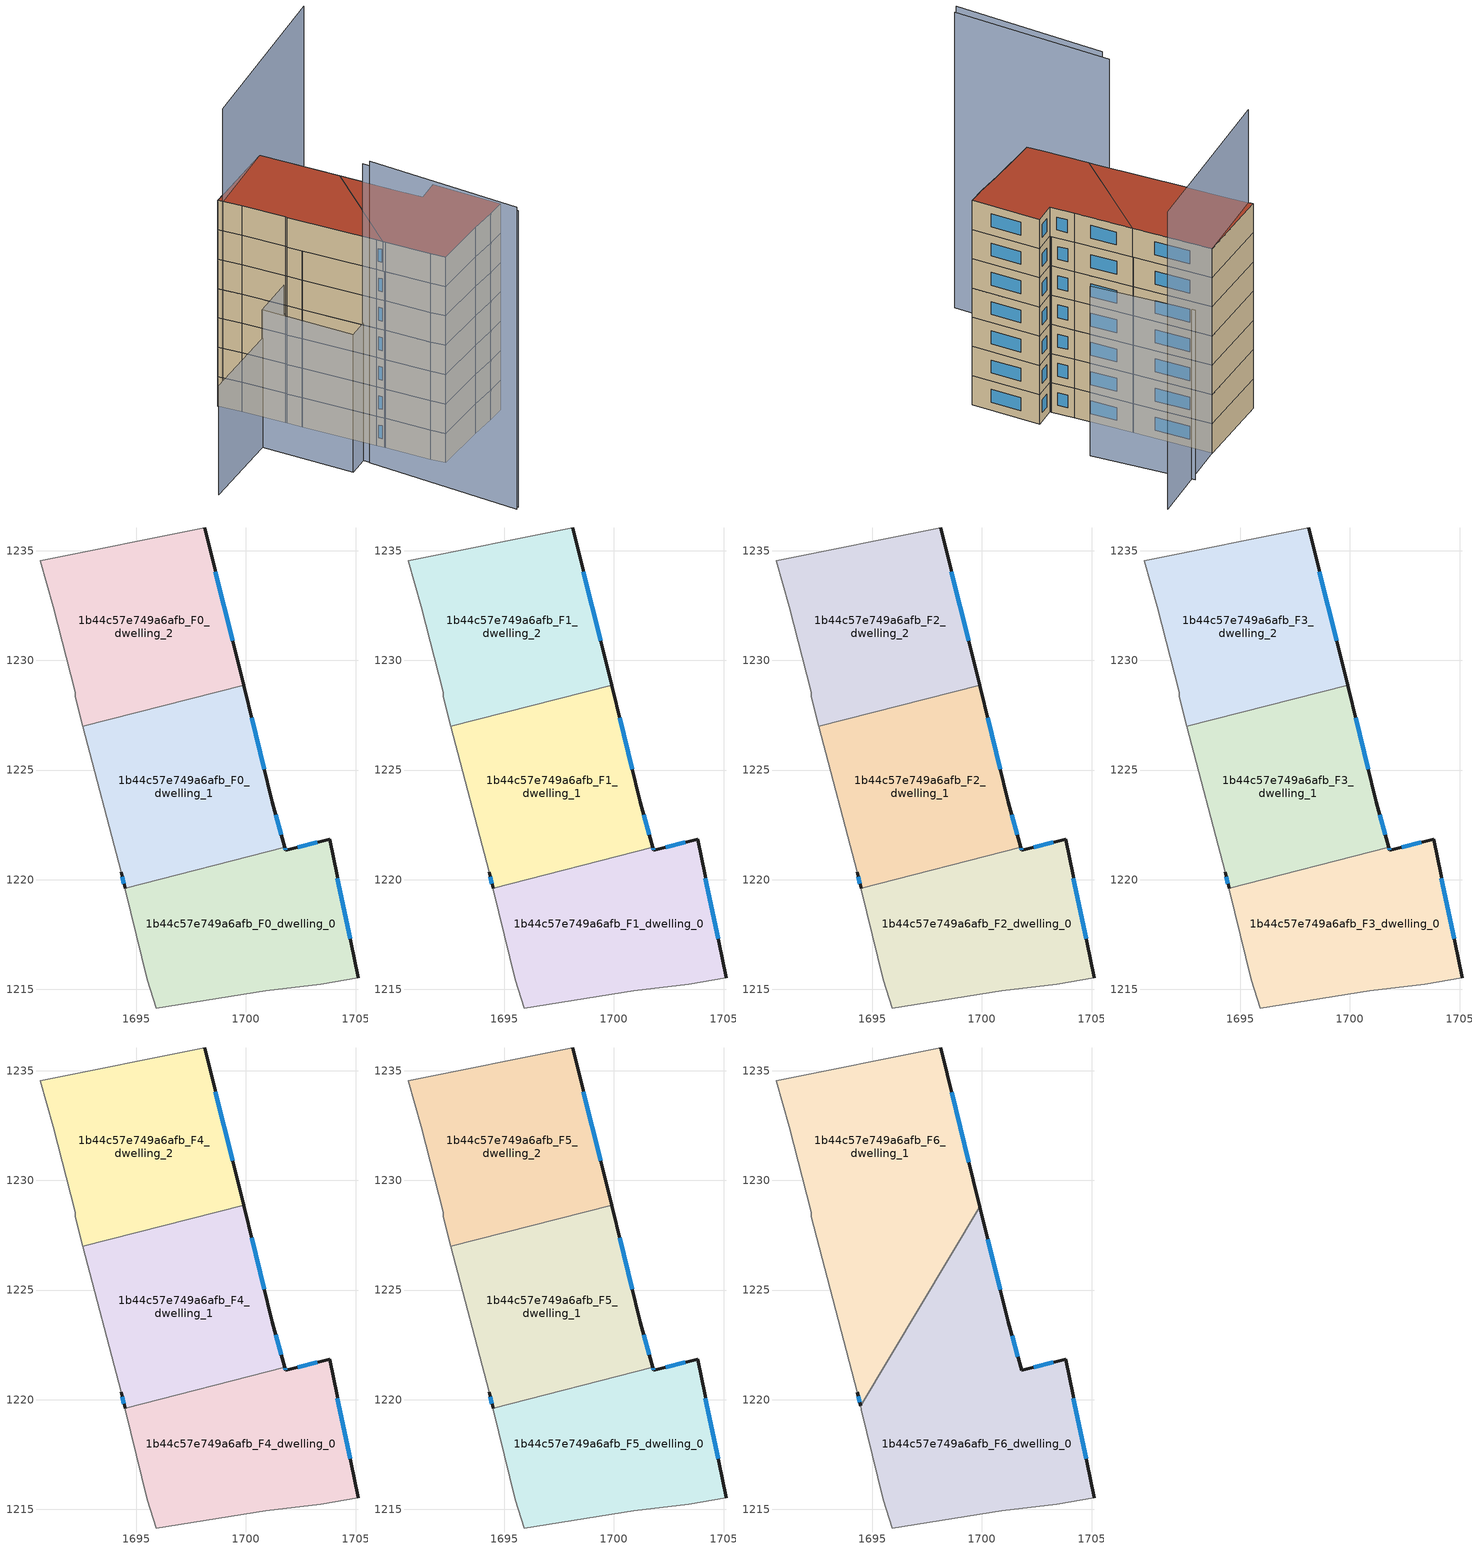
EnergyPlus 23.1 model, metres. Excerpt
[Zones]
1b44c57e749a6afb_F0_dwelling_0
 floor ground (EU_floor_Construction): 1703.81,1221.84 1705.11,1215.54 1703.41,1215.24 1700.91,1214.94 1695.91,1214.14 1695.51,1215.44 1694.51,1219.54 1694.49,1219.6 1701.78,1221.47 1701.81,1221.34 z0
 wall outside (EU_wall_Construction): 1705.11,1215.54 1703.81,1221.84 1701.81,1221.34 1701.78,1221.47 z0:3
 wall adiabatic (EU_wall_Construction): 1694.49,1219.6 1694.51,1219.54 1695.51,1215.44 1695.91,1214.14 1700.91,1214.94 1703.41,1215.24 1705.11,1215.54 z0:3
 wall to 1b44c57e749a6afb_F0_dwelling_1 (EU_wall_Construction): 1701.78,1221.47 1694.49,1219.6 z0:3
 window (EU_Window_Construction): 1701.8,1221.38 1701.79,1221.43 / 1703.25,1221.7 1702.37,1221.48 / 1704.75,1217.3 1704.18,1220.07 z0.84:2.16
1b44c57e749a6afb_F0_dwelling_1
 floor ground (EU_floor_Construction): 1699.89,1228.88 1701.21,1223.54 1701.78,1221.47 1694.49,1219.6 1694.31,1220.34 1692.56,1227 z0
 wall outside (EU_wall_Construction): 1694.31,1220.34 1694.49,1219.6 / 1701.78,1221.47 1701.21,1223.54 1699.89,1228.88 z0:3
 wall adiabatic (EU_wall_Construction): 1692.56,1227 1694.31,1220.34 z0:3
 wall to 1b44c57e749a6afb_F0_dwelling_2 (EU_wall_Construction): 1699.89,1228.88 1692.56,1227 z0:3
 window (EU_Window_Construction): 1694.36,1220.14 1694.44,1219.81 / 1700.84,1225.04 1700.26,1227.38 / 1701.62,1222.05 1701.37,1222.96 z0.84:2.16
1b44c57e749a6afb_F0_dwelling_2
 floor ground (EU_floor_Construction): 1698.11,1236.05 1699.89,1228.88 1692.56,1227 1692.21,1228.35 1692.21,1228.55 1691.21,1232.45 1690.61,1234.55 z0
 wall outside (EU_wall_Construction): 1699.89,1228.88 1698.11,1236.05 z0:3
 wall adiabatic (EU_wall_Construction): 1698.11,1236.05 1690.61,1234.55 1691.21,1232.45 1692.21,1228.55 1692.21,1228.35 1692.56,1227 z0:3
 window (EU_Window_Construction): 1699.39,1230.89 1698.61,1234.04 z0.84:2.16
1b44c57e749a6afb_F1_dwelling_0
 floor to 1b44c57e749a6afb_F0_dwelling_0 (EU_floor_Construction): 1703.81,1221.84 1705.11,1215.54 1703.41,1215.24 1700.91,1214.94 1695.91,1214.14 1695.51,1215.44 1694.51,1219.54 1694.49,1219.6 1701.78,1221.47 1701.81,1221.34 z3
 wall outside (EU_wall_Construction): 1705.11,1215.54 1703.81,1221.84 1701.81,1221.34 1701.78,1221.47 z3:6
 wall adiabatic (EU_wall_Construction): 1694.49,1219.6 1694.51,1219.54 1695.51,1215.44 1695.91,1214.14 1700.91,1214.94 1703.41,1215.24 1705.11,1215.54 z3:6
 wall to 1b44c57e749a6afb_F1_dwelling_1 (EU_wall_Construction): 1701.78,1221.47 1694.49,1219.6 z3:6
 window (EU_Window_Construction): 1701.8,1221.38 1701.79,1221.43 / 1703.25,1221.7 1702.37,1221.48 / 1704.75,1217.3 1704.18,1220.07 z3.84:5.16
1b44c57e749a6afb_F1_dwelling_1
 floor to 1b44c57e749a6afb_F0_dwelling_1 (EU_floor_Construction): 1699.89,1228.88 1701.21,1223.54 1701.78,1221.47 1694.49,1219.6 1694.31,1220.34 1692.56,1227 z3
 wall outside (EU_wall_Construction): 1694.31,1220.34 1694.49,1219.6 / 1701.78,1221.47 1701.21,1223.54 1699.89,1228.88 z3:6
 wall adiabatic (EU_wall_Construction): 1692.56,1227 1694.31,1220.34 z3:6
 wall to 1b44c57e749a6afb_F1_dwelling_2 (EU_wall_Construction): 1699.89,1228.88 1692.56,1227 z3:6
 window (EU_Window_Construction): 1694.36,1220.14 1694.44,1219.81 / 1700.84,1225.04 1700.26,1227.38 / 1701.62,1222.05 1701.37,1222.96 z3.84:5.16
1b44c57e749a6afb_F1_dwelling_2
 floor to 1b44c57e749a6afb_F0_dwelling_2 (EU_floor_Construction): 1698.11,1236.05 1699.89,1228.88 1692.56,1227 1692.21,1228.35 1692.21,1228.55 1691.21,1232.45 1690.61,1234.55 z3
 wall outside (EU_wall_Construction): 1699.89,1228.88 1698.11,1236.05 z3:6
 wall adiabatic (EU_wall_Construction): 1698.11,1236.05 1690.61,1234.55 1691.21,1232.45 1692.21,1228.55 1692.21,1228.35 1692.56,1227 z3:6
 window (EU_Window_Construction): 1699.39,1230.89 1698.61,1234.04 z3.84:5.16
1b44c57e749a6afb_F2_dwelling_0
 floor to 1b44c57e749a6afb_F1_dwelling_0 (EU_floor_Construction): 1703.81,1221.84 1705.11,1215.54 1703.41,1215.24 1700.91,1214.94 1695.91,1214.14 1695.51,1215.44 1694.51,1219.54 1694.49,1219.6 1701.78,1221.47 1701.81,1221.34 z6
 wall outside (EU_wall_Construction): 1705.11,1215.54 1703.81,1221.84 1701.81,1221.34 1701.78,1221.47 z6:9
 wall adiabatic (EU_wall_Construction): 1694.49,1219.6 1694.51,1219.54 1695.51,1215.44 1695.91,1214.14 1700.91,1214.94 1703.41,1215.24 1705.11,1215.54 z6:9
 wall to 1b44c57e749a6afb_F2_dwelling_1 (EU_wall_Construction): 1701.78,1221.47 1694.49,1219.6 z6:9
 window (EU_Window_Construction): 1701.8,1221.38 1701.79,1221.43 / 1703.25,1221.7 1702.37,1221.48 / 1704.75,1217.3 1704.18,1220.07 z6.84:8.16
1b44c57e749a6afb_F2_dwelling_1
 floor to 1b44c57e749a6afb_F1_dwelling_1 (EU_floor_Construction): 1699.89,1228.88 1701.21,1223.54 1701.78,1221.47 1694.49,1219.6 1694.31,1220.34 1692.56,1227 z6
 wall outside (EU_wall_Construction): 1694.31,1220.34 1694.49,1219.6 / 1701.78,1221.47 1701.21,1223.54 1699.89,1228.88 z6:9
 wall adiabatic (EU_wall_Construction): 1692.56,1227 1694.31,1220.34 z6:9
 wall to 1b44c57e749a6afb_F2_dwelling_2 (EU_wall_Construction): 1699.89,1228.88 1692.56,1227 z6:9
 window (EU_Window_Construction): 1694.36,1220.14 1694.44,1219.81 / 1700.84,1225.04 1700.26,1227.38 / 1701.62,1222.05 1701.37,1222.96 z6.84:8.16
1b44c57e749a6afb_F2_dwelling_2
 floor to 1b44c57e749a6afb_F1_dwelling_2 (EU_floor_Construction): 1698.11,1236.05 1699.89,1228.88 1692.56,1227 1692.21,1228.35 1692.21,1228.55 1691.21,1232.45 1690.61,1234.55 z6
 wall outside (EU_wall_Construction): 1699.89,1228.88 1698.11,1236.05 z6:9
 wall adiabatic (EU_wall_Construction): 1698.11,1236.05 1690.61,1234.55 1691.21,1232.45 1692.21,1228.55 1692.21,1228.35 1692.56,1227 z6:9
 window (EU_Window_Construction): 1699.39,1230.89 1698.61,1234.04 z6.84:8.16
1b44c57e749a6afb_F3_dwelling_0
 floor to 1b44c57e749a6afb_F2_dwelling_0 (EU_floor_Construction): 1703.81,1221.84 1705.11,1215.54 1703.41,1215.24 1700.91,1214.94 1695.91,1214.14 1695.51,1215.44 1694.51,1219.54 1694.49,1219.6 1701.78,1221.47 1701.81,1221.34 z9
 wall outside (EU_wall_Construction): 1705.11,1215.54 1703.81,1221.84 1701.81,1221.34 1701.78,1221.47 z9:12
 wall adiabatic (EU_wall_Construction): 1694.49,1219.6 1694.51,1219.54 1695.51,1215.44 1695.91,1214.14 1700.91,1214.94 1703.41,1215.24 1705.11,1215.54 z9:12
 wall to 1b44c57e749a6afb_F3_dwelling_1 (EU_wall_Construction): 1701.78,1221.47 1694.49,1219.6 z9:12
 window (EU_Window_Construction): 1701.8,1221.38 1701.79,1221.43 / 1703.25,1221.7 1702.37,1221.48 / 1704.75,1217.3 1704.18,1220.07 z9.84:11.16
1b44c57e749a6afb_F3_dwelling_1
 floor to 1b44c57e749a6afb_F2_dwelling_1 (EU_floor_Construction): 1699.89,1228.88 1701.21,1223.54 1701.78,1221.47 1694.49,1219.6 1694.31,1220.34 1692.56,1227 z9
 wall outside (EU_wall_Construction): 1694.31,1220.34 1694.49,1219.6 / 1701.78,1221.47 1701.21,1223.54 1699.89,1228.88 z9:12
 wall adiabatic (EU_wall_Construction): 1692.56,1227 1694.31,1220.34 z9:12
 wall to 1b44c57e749a6afb_F3_dwelling_2 (EU_wall_Construction): 1699.89,1228.88 1692.56,1227 z9:12
 window (EU_Window_Construction): 1694.36,1220.14 1694.44,1219.81 / 1700.84,1225.04 1700.26,1227.38 / 1701.62,1222.05 1701.37,1222.96 z9.84:11.16
1b44c57e749a6afb_F3_dwelling_2
 floor to 1b44c57e749a6afb_F2_dwelling_2 (EU_floor_Construction): 1698.11,1236.05 1699.89,1228.88 1692.56,1227 1692.21,1228.35 1692.21,1228.55 1691.21,1232.45 1690.61,1234.55 z9
 wall outside (EU_wall_Construction): 1699.89,1228.88 1698.11,1236.05 z9:12
 wall adiabatic (EU_wall_Construction): 1698.11,1236.05 1690.61,1234.55 1691.21,1232.45 1692.21,1228.55 1692.21,1228.35 1692.56,1227 z9:12
 window (EU_Window_Construction): 1699.39,1230.89 1698.61,1234.04 z9.84:11.16
1b44c57e749a6afb_F4_dwelling_0
 floor to 1b44c57e749a6afb_F3_dwelling_0 (EU_floor_Construction): 1703.81,1221.84 1705.11,1215.54 1703.41,1215.24 1700.91,1214.94 1695.91,1214.14 1695.51,1215.44 1694.51,1219.54 1694.49,1219.6 1701.78,1221.47 1701.81,1221.34 z12
 wall outside (EU_wall_Construction): 1705.11,1215.54 1703.81,1221.84 1701.81,1221.34 1701.78,1221.47 z12:15
 wall adiabatic (EU_wall_Construction): 1694.49,1219.6 1694.51,1219.54 1695.51,1215.44 1695.91,1214.14 1700.91,1214.94 1703.41,1215.24 1705.11,1215.54 z12:15
 wall to 1b44c57e749a6afb_F4_dwelling_1 (EU_wall_Construction): 1701.78,1221.47 1694.49,1219.6 z12:15
 window (EU_Window_Construction): 1701.8,1221.38 1701.79,1221.43 / 1703.25,1221.7 1702.37,1221.48 / 1704.75,1217.3 1704.18,1220.07 z12.84:14.16
1b44c57e749a6afb_F4_dwelling_1
 floor to 1b44c57e749a6afb_F3_dwelling_1 (EU_floor_Construction): 1699.89,1228.88 1701.21,1223.54 1701.78,1221.47 1694.49,1219.6 1694.31,1220.34 1692.56,1227 z12
 wall outside (EU_wall_Construction): 1694.31,1220.34 1694.49,1219.6 / 1701.78,1221.47 1701.21,1223.54 1699.89,1228.88 z12:15
 wall adiabatic (EU_wall_Construction): 1692.56,1227 1694.31,1220.34 z12:15
 wall to 1b44c57e749a6afb_F4_dwelling_2 (EU_wall_Construction): 1699.89,1228.88 1692.56,1227 z12:15
 window (EU_Window_Construction): 1694.36,1220.14 1694.44,1219.81 / 1700.84,1225.04 1700.26,1227.38 / 1701.62,1222.05 1701.37,1222.96 z12.84:14.16
1b44c57e749a6afb_F4_dwelling_2
 floor to 1b44c57e749a6afb_F3_dwelling_2 (EU_floor_Construction): 1698.11,1236.05 1699.89,1228.88 1692.56,1227 1692.21,1228.35 1692.21,1228.55 1691.21,1232.45 1690.61,1234.55 z12
 wall outside (EU_wall_Construction): 1699.89,1228.88 1698.11,1236.05 z12:15
 wall adiabatic (EU_wall_Construction): 1698.11,1236.05 1690.61,1234.55 1691.21,1232.45 1692.21,1228.55 1692.21,1228.35 1692.56,1227 z12:15
 window (EU_Window_Construction): 1699.39,1230.89 1698.61,1234.04 z12.84:14.16
1b44c57e749a6afb_F5_dwelling_0
 floor to 1b44c57e749a6afb_F4_dwelling_0 (EU_floor_Construction): 1703.81,1221.84 1705.11,1215.54 1703.41,1215.24 1700.91,1214.94 1695.91,1214.14 1695.51,1215.44 1694.51,1219.54 1694.49,1219.6 1701.78,1221.47 1701.81,1221.34 z15
 wall outside (EU_wall_Construction): 1705.11,1215.54 1703.81,1221.84 1701.81,1221.34 1701.78,1221.47 z15:18
 wall adiabatic (EU_wall_Construction): 1694.49,1219.6 1694.51,1219.54 1695.51,1215.44 1695.91,1214.14 1700.91,1214.94 1703.41,1215.24 1705.11,1215.54 z15:18
 wall to 1b44c57e749a6afb_F5_dwelling_1 (EU_wall_Construction): 1701.78,1221.47 1694.49,1219.6 z15:18
 window (EU_Window_Construction): 1701.8,1221.38 1701.79,1221.43 / 1703.25,1221.7 1702.37,1221.48 / 1704.75,1217.3 1704.18,1220.07 z15.84:17.16
1b44c57e749a6afb_F5_dwelling_1
 floor to 1b44c57e749a6afb_F4_dwelling_1 (EU_floor_Construction): 1699.89,1228.88 1701.21,1223.54 1701.78,1221.47 1694.49,1219.6 1694.31,1220.34 1692.56,1227 z15
 wall outside (EU_wall_Construction): 1694.31,1220.34 1694.49,1219.6 / 1701.78,1221.47 1701.21,1223.54 1699.89,1228.88 z15:18
 wall adiabatic (EU_wall_Construction): 1692.56,1227 1694.31,1220.34 z15:18
 wall to 1b44c57e749a6afb_F5_dwelling_2 (EU_wall_Construction): 1699.89,1228.88 1692.56,1227 z15:18
 window (EU_Window_Construction): 1694.36,1220.14 1694.44,1219.81 / 1700.84,1225.04 1700.26,1227.38 / 1701.62,1222.05 1701.37,1222.96 z15.84:17.16
1b44c57e749a6afb_F5_dwelling_2
 floor to 1b44c57e749a6afb_F4_dwelling_2 (EU_floor_Construction): 1698.11,1236.05 1699.89,1228.88 1692.56,1227 1692.21,1228.35 1692.21,1228.55 1691.21,1232.45 1690.61,1234.55 z15
 wall outside (EU_wall_Construction): 1699.89,1228.88 1698.11,1236.05 z15:18
 wall adiabatic (EU_wall_Construction): 1698.11,1236.05 1690.61,1234.55 1691.21,1232.45 1692.21,1228.55 1692.21,1228.35 1692.56,1227 z15:18
 window (EU_Window_Construction): 1699.39,1230.89 1698.61,1234.04 z15.84:17.16
1b44c57e749a6afb_F6_dwelling_0
 floor to 1b44c57e749a6afb_F5_dwelling_0 (EU_floor_Construction): 1703.81,1221.84 1705.11,1215.54 1703.41,1215.24 1700.91,1214.94 1695.91,1214.14 1695.51,1215.44 1694.51,1219.54 1694.49,1219.6 1701.78,1221.47 1701.81,1221.34 z18
 floor to 1b44c57e749a6afb_F5_dwelling_1 (EU_floor_Construction): 1699.91,1228.8 1701.21,1223.54 1701.78,1221.47 1694.49,1219.6 1694.46,1219.71 z18
 wall outside (EU_wall_Construction): 1705.11,1215.54 1703.81,1221.84 1701.81,1221.34 1701.21,1223.54 1699.91,1228.8 z18:21
 wall adiabatic (EU_wall_Construction): 1694.46,1219.71 1694.51,1219.54 1695.51,1215.44 1695.91,1214.14 1700.91,1214.94 1703.41,1215.24 1705.11,1215.54 z18:21
 wall to 1b44c57e749a6afb_F6_dwelling_1 (EU_wall_Construction): 1699.91,1228.8 1694.46,1219.71 z18:21
 window (EU_Window_Construction): 1704.75,1217.3 1704.18,1220.07 / 1700.85,1225.02 1700.27,1227.33 / 1701.64,1221.96 1701.38,1222.93 / 1703.25,1221.7 1702.37,1221.48 z18.84:20.16
 roof outside (EU_roof_Construction): 1705.11,1215.54 1703.81,1221.84 1701.81,1221.34 1701.21,1223.54 1699.91,1228.8 1694.46,1219.71 1694.51,1219.54 1695.51,1215.44 1695.91,1214.14 1700.91,1214.94 1703.41,1215.24 z21
1b44c57e749a6afb_F6_dwelling_1
 floor to 1b44c57e749a6afb_F5_dwelling_1 (EU_floor_Construction): 1699.89,1228.88 1699.91,1228.8 1694.46,1219.71 1694.31,1220.34 1692.56,1227 z18
 floor to 1b44c57e749a6afb_F5_dwelling_2 (EU_floor_Construction): 1698.11,1236.05 1699.89,1228.88 1692.56,1227 1692.21,1228.35 1692.21,1228.55 1691.21,1232.45 1690.61,1234.55 z18
 wall outside (EU_wall_Construction): 1699.91,1228.8 1698.11,1236.05 / 1694.31,1220.34 1694.46,1219.71 z18:21
 wall adiabatic (EU_wall_Construction): 1698.11,1236.05 1690.61,1234.55 1691.21,1232.45 1692.21,1228.55 1692.21,1228.35 1694.31,1220.34 z18:21
 window (EU_Window_Construction): 1699.41,1230.84 1698.62,1234.02 / 1694.35,1220.17 1694.42,1219.89 z18.84:20.16
 roof outside (EU_roof_Construction): 1694.46,1219.71 1699.91,1228.8 1698.11,1236.05 1690.61,1234.55 1691.21,1232.45 1692.21,1228.55 1692.21,1228.35 1694.31,1220.34 z21
shading: 1691.83,1219.85 1694.46,1205.14 z0:30.3; 1694.2,1205.1 1691.9,1219.14 z0:30.8; 1689.94,1219.39 1688.1,1227.75 / 1688.1,1227.75 1692.47,1228.71 / 1692.47,1228.71 1694.31,1220.34 / 1694.31,1220.34 1689.94,1219.39 z0:14; 1690.99,1234.63 1692.21,1228.55 / 1692.21,1228.55 1680.2,1226.15 z0:11.1; 1704.9,1228.24 1702.18,1237.48 z0:17.4; 1707.11,1238.41 1690.73,1234.1 z0:30.5
[Building]
EU S2 Campaign: North Axis=0; Terrain=City; Solar Distribution=FullExterior
[Site:Location]
Lyon-Bron: Latitude=45.75; Longitude=5; Time Zone=1; Elevation=198
[SizingPeriod:WeatherFileDays]
AnnualSizingPeriod: Begin Month=1; Begin Day of Month=1; End Month=12; End Day of Month=31; Day of Week for Start Day=Monday; Use Weather File Daylight Saving Period=No; Use Weather File Rain and Snow Indicators=No
[MATERIAL]
EU_InternalMass_Material: Roughness=MediumRough; Thickness=0.1; Conductivity=1; Density=1800; Specific Heat=900; Thermal Absorptance=0.9; Solar Absorptance=0.7; Visible Absorptance=0.7
[MATERIAL:NOMASS] Roughness=MediumRough; Thermal Absorptance=0.9; Solar Absorptance=0.7; Visible Absorptance=0.7
Name | Thermal Resistance
EU_wall_NoMass | 0.776494
EU_roof_NoMass | 0.486893
EU_floor_NoMass | 0.421597
[WINDOWMATERIAL:SIMPLEGLAZINGSYSTEM]
EU_Window_SimpleGlazing: UFactor=4.24961; Solar Heat Gain Coefficient=0.83; Visible Transmittance=0.83
[CONSTRUCTION]
EU_wall_Construction: EU_wall_NoMass
EU_roof_Construction: EU_roof_NoMass
EU_floor_Construction: EU_floor_NoMass
EU_Window_Construction: EU_Window_SimpleGlazing
EU_InternalMass_Construction: EU_InternalMass_Material
[ZONE] Type=1; Multiplier=1; Ceiling Height=autocalculate; Floor Area=autocalculate; Part of Total Floor Area=Yes
Name | Volume
1b44c57e749a6afb_F0_dwelling_0 | 172.526
1b44c57e749a6afb_F1_dwelling_0; 1b44c57e749a6afb_F2_dwelling_0; 1b44c57e749a6afb_F3_dwelling_0; 1b44c57e749a6afb_F4_dwelling_0; 1b44c57e749a6afb_F5_dwelling_0 | 172.527
1b44c57e749a6afb_F6_dwelling_0 | 258.794
1b44c57e749a6afb_F0_dwelling_1 | 172.529
1b44c57e749a6afb_F1_dwelling_1; 1b44c57e749a6afb_F2_dwelling_1; 1b44c57e749a6afb_F3_dwelling_1; 1b44c57e749a6afb_F4_dwelling_1; 1b44c57e749a6afb_F5_dwelling_1 | 172.528
1b44c57e749a6afb_F6_dwelling_1 | 258.793
1b44c57e749a6afb_F0_dwelling_2; 1b44c57e749a6afb_F1_dwelling_2; 1b44c57e749a6afb_F2_dwelling_2; 1b44c57e749a6afb_F3_dwelling_2; 1b44c57e749a6afb_F4_dwelling_2; 1b44c57e749a6afb_F5_dwelling_2 | 172.542
[INTERNALMASS] Construction=EU_InternalMass_Construction
Name | Zone or ZoneList | Surface Area
1b44c57e749a6afb_F0_dwelling_0_EU_InternalMass | 1b44c57e749a6afb_F0_dwelling_0 | 57.5092
1b44c57e749a6afb_F0_dwelling_1_EU_InternalMass | 1b44c57e749a6afb_F0_dwelling_1 | 57.5095
1b44c57e749a6afb_F0_dwelling_2_EU_InternalMass | 1b44c57e749a6afb_F0_dwelling_2 | 57.514
1b44c57e749a6afb_F1_dwelling_0_EU_InternalMass | 1b44c57e749a6afb_F1_dwelling_0 | 57.5092
1b44c57e749a6afb_F1_dwelling_1_EU_InternalMass | 1b44c57e749a6afb_F1_dwelling_1 | 57.5095
1b44c57e749a6afb_F1_dwelling_2_EU_InternalMass | 1b44c57e749a6afb_F1_dwelling_2 | 57.514
1b44c57e749a6afb_F2_dwelling_0_EU_InternalMass | 1b44c57e749a6afb_F2_dwelling_0 | 57.5092
1b44c57e749a6afb_F2_dwelling_1_EU_InternalMass | 1b44c57e749a6afb_F2_dwelling_1 | 57.5095
1b44c57e749a6afb_F2_dwelling_2_EU_InternalMass | 1b44c57e749a6afb_F2_dwelling_2 | 57.514
1b44c57e749a6afb_F3_dwelling_0_EU_InternalMass | 1b44c57e749a6afb_F3_dwelling_0 | 57.5092
1b44c57e749a6afb_F3_dwelling_1_EU_InternalMass | 1b44c57e749a6afb_F3_dwelling_1 | 57.5095
1b44c57e749a6afb_F3_dwelling_2_EU_InternalMass | 1b44c57e749a6afb_F3_dwelling_2 | 57.514
1b44c57e749a6afb_F4_dwelling_0_EU_InternalMass | 1b44c57e749a6afb_F4_dwelling_0 | 57.5092
1b44c57e749a6afb_F4_dwelling_1_EU_InternalMass | 1b44c57e749a6afb_F4_dwelling_1 | 57.5095
1b44c57e749a6afb_F4_dwelling_2_EU_InternalMass | 1b44c57e749a6afb_F4_dwelling_2 | 57.514
1b44c57e749a6afb_F5_dwelling_0_EU_InternalMass | 1b44c57e749a6afb_F5_dwelling_0 | 57.5092
1b44c57e749a6afb_F5_dwelling_1_EU_InternalMass | 1b44c57e749a6afb_F5_dwelling_1 | 57.5095
1b44c57e749a6afb_F5_dwelling_2_EU_InternalMass | 1b44c57e749a6afb_F5_dwelling_2 | 57.514
1b44c57e749a6afb_F6_dwelling_0_EU_InternalMass | 1b44c57e749a6afb_F6_dwelling_0 | 86.2648
1b44c57e749a6afb_F6_dwelling_1_EU_InternalMass | 1b44c57e749a6afb_F6_dwelling_1 | 86.2661
[OTHEREQUIPMENT] Fuel Type=Electricity; Design Level Calculation Method=Watts/Area; Power per Zone Floor Area=1; Fraction Latent=0; Fraction Radiant=0; Fraction Lost=0; Carbon Dioxide Generation Rate=0; EndUse Subcategory=EU_Step8_InternalGains
Name | Zone or ZoneList or Space or SpaceList | Schedule
EU_Step8_InternalGain_1b44c57e749a6afb_F0_dwelling_0_f000 | 1b44c57e749a6afb_F0_dwelling_0 | EU_Step8_GainSchedule_1b44c57e749a6afb_F0_dwelling_0_f000
EU_Step8_InternalGain_1b44c57e749a6afb_F0_dwelling_1_f000 | 1b44c57e749a6afb_F0_dwelling_1 | EU_Step8_GainSchedule_1b44c57e749a6afb_F0_dwelling_1_f000
EU_Step8_InternalGain_1b44c57e749a6afb_F0_dwelling_2_f000 | 1b44c57e749a6afb_F0_dwelling_2 | EU_Step8_GainSchedule_1b44c57e749a6afb_F0_dwelling_2_f000
EU_Step8_InternalGain_1b44c57e749a6afb_F1_dwelling_0_f000 | 1b44c57e749a6afb_F1_dwelling_0 | EU_Step8_GainSchedule_1b44c57e749a6afb_F1_dwelling_0_f000
EU_Step8_InternalGain_1b44c57e749a6afb_F1_dwelling_1_f000 | 1b44c57e749a6afb_F1_dwelling_1 | EU_Step8_GainSchedule_1b44c57e749a6afb_F1_dwelling_1_f000
EU_Step8_InternalGain_1b44c57e749a6afb_F1_dwelling_2_f000 | 1b44c57e749a6afb_F1_dwelling_2 | EU_Step8_GainSchedule_1b44c57e749a6afb_F1_dwelling_2_f000
EU_Step8_InternalGain_1b44c57e749a6afb_F2_dwelling_0_f000 | 1b44c57e749a6afb_F2_dwelling_0 | EU_Step8_GainSchedule_1b44c57e749a6afb_F2_dwelling_0_f000
EU_Step8_InternalGain_1b44c57e749a6afb_F2_dwelling_1_f000 | 1b44c57e749a6afb_F2_dwelling_1 | EU_Step8_GainSchedule_1b44c57e749a6afb_F2_dwelling_1_f000
EU_Step8_InternalGain_1b44c57e749a6afb_F2_dwelling_2_f000 | 1b44c57e749a6afb_F2_dwelling_2 | EU_Step8_GainSchedule_1b44c57e749a6afb_F2_dwelling_2_f000
EU_Step8_InternalGain_1b44c57e749a6afb_F3_dwelling_0_f000 | 1b44c57e749a6afb_F3_dwelling_0 | EU_Step8_GainSchedule_1b44c57e749a6afb_F3_dwelling_0_f000
EU_Step8_InternalGain_1b44c57e749a6afb_F3_dwelling_1_f000 | 1b44c57e749a6afb_F3_dwelling_1 | EU_Step8_GainSchedule_1b44c57e749a6afb_F3_dwelling_1_f000
EU_Step8_InternalGain_1b44c57e749a6afb_F3_dwelling_2_f000 | 1b44c57e749a6afb_F3_dwelling_2 | EU_Step8_GainSchedule_1b44c57e749a6afb_F3_dwelling_2_f000
EU_Step8_InternalGain_1b44c57e749a6afb_F4_dwelling_0_f000 | 1b44c57e749a6afb_F4_dwelling_0 | EU_Step8_GainSchedule_1b44c57e749a6afb_F4_dwelling_0_f000
EU_Step8_InternalGain_1b44c57e749a6afb_F4_dwelling_1_f000 | 1b44c57e749a6afb_F4_dwelling_1 | EU_Step8_GainSchedule_1b44c57e749a6afb_F4_dwelling_1_f000
EU_Step8_InternalGain_1b44c57e749a6afb_F4_dwelling_2_f000 | 1b44c57e749a6afb_F4_dwelling_2 | EU_Step8_GainSchedule_1b44c57e749a6afb_F4_dwelling_2_f000
EU_Step8_InternalGain_1b44c57e749a6afb_F5_dwelling_0_f000 | 1b44c57e749a6afb_F5_dwelling_0 | EU_Step8_GainSchedule_1b44c57e749a6afb_F5_dwelling_0_f000
EU_Step8_InternalGain_1b44c57e749a6afb_F5_dwelling_1_f000 | 1b44c57e749a6afb_F5_dwelling_1 | EU_Step8_GainSchedule_1b44c57e749a6afb_F5_dwelling_1_f000
EU_Step8_InternalGain_1b44c57e749a6afb_F5_dwelling_2_f000 | 1b44c57e749a6afb_F5_dwelling_2 | EU_Step8_GainSchedule_1b44c57e749a6afb_F5_dwelling_2_f000
EU_Step8_InternalGain_1b44c57e749a6afb_F6_dwelling_0_f000 | 1b44c57e749a6afb_F6_dwelling_0 | EU_Step8_GainSchedule_1b44c57e749a6afb_F6_dwelling_0_f000
EU_Step8_InternalGain_1b44c57e749a6afb_F6_dwelling_1_f000 | 1b44c57e749a6afb_F6_dwelling_1 | EU_Step8_GainSchedule_1b44c57e749a6afb_F6_dwelling_1_f000
[ZONEVENTILATION:DESIGNFLOWRATE] Schedule=EU_AlwaysOn; Design Flow Rate Calculation Method=AirChanges/Hour; Air Changes per Hour=0.693814; Ventilation Type=Natural; Fan Pressure Rise=0; Fan Total Efficiency=1; Constant Term Coefficient=1; Temperature Term Coefficient=0; Velocity Term Coefficient=0; Velocity Squared Term Coefficient=0; Minimum Indoor Temperature=-100; Maximum Indoor Temperature=100; Delta Temperature=-100; Minimum Outdoor Temperature=-100; Maximum Outdoor Temperature=100; Maximum Wind Speed=40
Name | Zone or ZoneList or Space or SpaceList
EU_ConstantAir_1b44c57e749a6afb_F0_dwelling_0 | 1b44c57e749a6afb_F0_dwelling_0
EU_ConstantAir_1b44c57e749a6afb_F0_dwelling_1 | 1b44c57e749a6afb_F0_dwelling_1
EU_ConstantAir_1b44c57e749a6afb_F0_dwelling_2 | 1b44c57e749a6afb_F0_dwelling_2
EU_ConstantAir_1b44c57e749a6afb_F1_dwelling_0 | 1b44c57e749a6afb_F1_dwelling_0
EU_ConstantAir_1b44c57e749a6afb_F1_dwelling_1 | 1b44c57e749a6afb_F1_dwelling_1
EU_ConstantAir_1b44c57e749a6afb_F1_dwelling_2 | 1b44c57e749a6afb_F1_dwelling_2
EU_ConstantAir_1b44c57e749a6afb_F2_dwelling_0 | 1b44c57e749a6afb_F2_dwelling_0
EU_ConstantAir_1b44c57e749a6afb_F2_dwelling_1 | 1b44c57e749a6afb_F2_dwelling_1
EU_ConstantAir_1b44c57e749a6afb_F2_dwelling_2 | 1b44c57e749a6afb_F2_dwelling_2
EU_ConstantAir_1b44c57e749a6afb_F3_dwelling_0 | 1b44c57e749a6afb_F3_dwelling_0
EU_ConstantAir_1b44c57e749a6afb_F3_dwelling_1 | 1b44c57e749a6afb_F3_dwelling_1
EU_ConstantAir_1b44c57e749a6afb_F3_dwelling_2 | 1b44c57e749a6afb_F3_dwelling_2
EU_ConstantAir_1b44c57e749a6afb_F4_dwelling_0 | 1b44c57e749a6afb_F4_dwelling_0
EU_ConstantAir_1b44c57e749a6afb_F4_dwelling_1 | 1b44c57e749a6afb_F4_dwelling_1
EU_ConstantAir_1b44c57e749a6afb_F4_dwelling_2 | 1b44c57e749a6afb_F4_dwelling_2
EU_ConstantAir_1b44c57e749a6afb_F5_dwelling_0 | 1b44c57e749a6afb_F5_dwelling_0
EU_ConstantAir_1b44c57e749a6afb_F5_dwelling_1 | 1b44c57e749a6afb_F5_dwelling_1
EU_ConstantAir_1b44c57e749a6afb_F5_dwelling_2 | 1b44c57e749a6afb_F5_dwelling_2
EU_ConstantAir_1b44c57e749a6afb_F6_dwelling_0 | 1b44c57e749a6afb_F6_dwelling_0
EU_ConstantAir_1b44c57e749a6afb_F6_dwelling_1 | 1b44c57e749a6afb_F6_dwelling_1
[HVACTEMPLATE:THERMOSTAT] Constant Heating Setpoint=20; Constant Cooling Setpoint=50
EU_HeatOnly_1b44c57e749a6afb_F0_dwelling_0; EU_HeatOnly_1b44c57e749a6afb_F0_dwelling_1; EU_HeatOnly_1b44c57e749a6afb_F0_dwelling_2; EU_HeatOnly_1b44c57e749a6afb_F1_dwelling_0; EU_HeatOnly_1b44c57e749a6afb_F1_dwelling_1; EU_HeatOnly_1b44c57e749a6afb_F1_dwelling_2; EU_HeatOnly_1b44c57e749a6afb_F2_dwelling_0; EU_HeatOnly_1b44c57e749a6afb_F2_dwelling_1; EU_HeatOnly_1b44c57e749a6afb_F2_dwelling_2; EU_HeatOnly_1b44c57e749a6afb_F3_dwelling_0; EU_HeatOnly_1b44c57e749a6afb_F3_dwelling_1; EU_HeatOnly_1b44c57e749a6afb_F3_dwelling_2; EU_HeatOnly_1b44c57e749a6afb_F4_dwelling_0; EU_HeatOnly_1b44c57e749a6afb_F4_dwelling_1; EU_HeatOnly_1b44c57e749a6afb_F4_dwelling_2; EU_HeatOnly_1b44c57e749a6afb_F5_dwelling_0; EU_HeatOnly_1b44c57e749a6afb_F5_dwelling_1; EU_HeatOnly_1b44c57e749a6afb_F5_dwelling_2; EU_HeatOnly_1b44c57e749a6afb_F6_dwelling_0; EU_HeatOnly_1b44c57e749a6afb_F6_dwelling_1
[HVACTEMPLATE:ZONE:IDEALLOADSAIRSYSTEM] System Availability Schedule=EU_AlwaysOn; Maximum Heating Supply Air Temperature=50; Minimum Cooling Supply Air Temperature=13; Maximum Heating Supply Air Humidity Ratio=0.0156; Minimum Cooling Supply Air Humidity Ratio=0.0077; Heating Limit=NoLimit; Cooling Limit=NoLimit; Heating Availability Schedule=EU_AlwaysOn; Cooling Availability Schedule=EU_CoolingOff; Dehumidification Control Type=ConstantSensibleHeatRatio; Cooling Sensible Heat Ratio=0.7; Dehumidification Setpoint=60; Humidification Control Type=None; Humidification Setpoint=30; Outdoor Air Method=None; Outdoor Air Flow Rate per Person=0.00944; Outdoor Air Flow Rate per Zone Floor Area=0; Outdoor Air Flow Rate per Zone=0; Demand Controlled Ventilation Type=None; Outdoor Air Economizer Type=NoEconomizer; Heat Recovery Type=None; Sensible Heat Recovery Effectiveness=0.7; Latent Heat Recovery Effectiveness=0.65
Name | Template Thermostat
1b44c57e749a6afb_F0_dwelling_0 | EU_HeatOnly_1b44c57e749a6afb_F0_dwelling_0
1b44c57e749a6afb_F0_dwelling_1 | EU_HeatOnly_1b44c57e749a6afb_F0_dwelling_1
1b44c57e749a6afb_F0_dwelling_2 | EU_HeatOnly_1b44c57e749a6afb_F0_dwelling_2
1b44c57e749a6afb_F1_dwelling_0 | EU_HeatOnly_1b44c57e749a6afb_F1_dwelling_0
1b44c57e749a6afb_F1_dwelling_1 | EU_HeatOnly_1b44c57e749a6afb_F1_dwelling_1
1b44c57e749a6afb_F1_dwelling_2 | EU_HeatOnly_1b44c57e749a6afb_F1_dwelling_2
1b44c57e749a6afb_F2_dwelling_0 | EU_HeatOnly_1b44c57e749a6afb_F2_dwelling_0
1b44c57e749a6afb_F2_dwelling_1 | EU_HeatOnly_1b44c57e749a6afb_F2_dwelling_1
1b44c57e749a6afb_F2_dwelling_2 | EU_HeatOnly_1b44c57e749a6afb_F2_dwelling_2
1b44c57e749a6afb_F3_dwelling_0 | EU_HeatOnly_1b44c57e749a6afb_F3_dwelling_0
1b44c57e749a6afb_F3_dwelling_1 | EU_HeatOnly_1b44c57e749a6afb_F3_dwelling_1
1b44c57e749a6afb_F3_dwelling_2 | EU_HeatOnly_1b44c57e749a6afb_F3_dwelling_2
1b44c57e749a6afb_F4_dwelling_0 | EU_HeatOnly_1b44c57e749a6afb_F4_dwelling_0
1b44c57e749a6afb_F4_dwelling_1 | EU_HeatOnly_1b44c57e749a6afb_F4_dwelling_1
1b44c57e749a6afb_F4_dwelling_2 | EU_HeatOnly_1b44c57e749a6afb_F4_dwelling_2
1b44c57e749a6afb_F5_dwelling_0 | EU_HeatOnly_1b44c57e749a6afb_F5_dwelling_0
1b44c57e749a6afb_F5_dwelling_1 | EU_HeatOnly_1b44c57e749a6afb_F5_dwelling_1
1b44c57e749a6afb_F5_dwelling_2 | EU_HeatOnly_1b44c57e749a6afb_F5_dwelling_2
1b44c57e749a6afb_F6_dwelling_0 | EU_HeatOnly_1b44c57e749a6afb_F6_dwelling_0
1b44c57e749a6afb_F6_dwelling_1 | EU_HeatOnly_1b44c57e749a6afb_F6_dwelling_1
[SIZING:ZONE] Zone Cooling Design Supply Air Temperature Input Method=SupplyAirTemperature; Zone Cooling Design Supply Air Temperature=13; Zone Heating Design Supply Air Temperature Input Method=SupplyAirTemperature; Zone Heating Design Supply Air Temperature=50; Zone Cooling Design Supply Air Humidity Ratio=0.008; Zone Heating Design Supply Air Humidity Ratio=0.008; Cooling Design Air Flow Method=DesignDay; Cooling Design Air Flow Rate=0; Cooling Minimum Air Flow per Zone Floor Area=0.000762; Cooling Minimum Air Flow=0; Cooling Minimum Air Flow Fraction=0.2; Heating Design Air Flow Method=DesignDay; Heating Design Air Flow Rate=0; Heating Maximum Air Flow per Zone Floor Area=0.002032; Heating Maximum Air Flow=0.141576; Heating Maximum Air Flow Fraction=0.3; Account for Dedicated Outdoor Air System=No; Dedicated Outdoor Air System Control Strategy=NeutralSupplyAir; Dedicated Outdoor Air Low Setpoint Temperature for Design=autosize; Dedicated Outdoor Air High Setpoint Temperature for Design=autosize; Zone Load Sizing Method=Sensible Load Only No Latent Load; Zone Latent Cooling Design Supply Air Humidity Ratio Input Method=HumidityRatioDifference; Zone Cooling Design Supply Air Humidity Ratio Difference=0.005; Zone Latent Heating Design Supply Air Humidity Ratio Input Method=HumidityRatioDifference; Zone Humidification Design Supply Air Humidity Ratio Difference=0.005
1b44c57e749a6afb_F0_dwelling_0; 1b44c57e749a6afb_F0_dwelling_1; 1b44c57e749a6afb_F0_dwelling_2; 1b44c57e749a6afb_F1_dwelling_0; 1b44c57e749a6afb_F1_dwelling_1; 1b44c57e749a6afb_F1_dwelling_2; 1b44c57e749a6afb_F2_dwelling_0; 1b44c57e749a6afb_F2_dwelling_1; 1b44c57e749a6afb_F2_dwelling_2; 1b44c57e749a6afb_F3_dwelling_0; 1b44c57e749a6afb_F3_dwelling_1; 1b44c57e749a6afb_F3_dwelling_2; 1b44c57e749a6afb_F4_dwelling_0; 1b44c57e749a6afb_F4_dwelling_1; 1b44c57e749a6afb_F4_dwelling_2; 1b44c57e749a6afb_F5_dwelling_0; 1b44c57e749a6afb_F5_dwelling_1; 1b44c57e749a6afb_F5_dwelling_2; 1b44c57e749a6afb_F6_dwelling_0; 1b44c57e749a6afb_F6_dwelling_1
[SCHEDULE:CONSTANT]
Name | Hourly Value
EU_AlwaysOn | 1
EU_CoolingOff | 0
[SCHEDULE:FILE] Column Number=1; Rows to Skip at Top=0; Number of Hours of Data=8760; Column Separator=Comma; Interpolate to Timestep=No; Minutes per Item=60; Adjust Schedule for Daylight Savings=Yes
Name | File
EU_Step8_GainSchedule_1b44c57e749a6afb_F0_dwelling_0_f000 | ../../schedules/1b44c57e749a6afb/1b44c57e749a6afb_F0_dwelling_0_f000_gain.csv
EU_Step8_GainSchedule_1b44c57e749a6afb_F0_dwelling_1_f000 | ../../schedules/1b44c57e749a6afb/1b44c57e749a6afb_F0_dwelling_1_f000_gain.csv
EU_Step8_GainSchedule_1b44c57e749a6afb_F0_dwelling_2_f000 | ../../schedules/1b44c57e749a6afb/1b44c57e749a6afb_F0_dwelling_2_f000_gain.csv
EU_Step8_GainSchedule_1b44c57e749a6afb_F1_dwelling_0_f000 | ../../schedules/1b44c57e749a6afb/1b44c57e749a6afb_F1_dwelling_0_f000_gain.csv
EU_Step8_GainSchedule_1b44c57e749a6afb_F1_dwelling_1_f000 | ../../schedules/1b44c57e749a6afb/1b44c57e749a6afb_F1_dwelling_1_f000_gain.csv
EU_Step8_GainSchedule_1b44c57e749a6afb_F1_dwelling_2_f000 | ../../schedules/1b44c57e749a6afb/1b44c57e749a6afb_F1_dwelling_2_f000_gain.csv
EU_Step8_GainSchedule_1b44c57e749a6afb_F2_dwelling_0_f000 | ../../schedules/1b44c57e749a6afb/1b44c57e749a6afb_F2_dwelling_0_f000_gain.csv
EU_Step8_GainSchedule_1b44c57e749a6afb_F2_dwelling_1_f000 | ../../schedules/1b44c57e749a6afb/1b44c57e749a6afb_F2_dwelling_1_f000_gain.csv
EU_Step8_GainSchedule_1b44c57e749a6afb_F2_dwelling_2_f000 | ../../schedules/1b44c57e749a6afb/1b44c57e749a6afb_F2_dwelling_2_f000_gain.csv
EU_Step8_GainSchedule_1b44c57e749a6afb_F3_dwelling_0_f000 | ../../schedules/1b44c57e749a6afb/1b44c57e749a6afb_F3_dwelling_0_f000_gain.csv
EU_Step8_GainSchedule_1b44c57e749a6afb_F3_dwelling_1_f000 | ../../schedules/1b44c57e749a6afb/1b44c57e749a6afb_F3_dwelling_1_f000_gain.csv
EU_Step8_GainSchedule_1b44c57e749a6afb_F3_dwelling_2_f000 | ../../schedules/1b44c57e749a6afb/1b44c57e749a6afb_F3_dwelling_2_f000_gain.csv
EU_Step8_GainSchedule_1b44c57e749a6afb_F4_dwelling_0_f000 | ../../schedules/1b44c57e749a6afb/1b44c57e749a6afb_F4_dwelling_0_f000_gain.csv
EU_Step8_GainSchedule_1b44c57e749a6afb_F4_dwelling_1_f000 | ../../schedules/1b44c57e749a6afb/1b44c57e749a6afb_F4_dwelling_1_f000_gain.csv
EU_Step8_GainSchedule_1b44c57e749a6afb_F4_dwelling_2_f000 | ../../schedules/1b44c57e749a6afb/1b44c57e749a6afb_F4_dwelling_2_f000_gain.csv
EU_Step8_GainSchedule_1b44c57e749a6afb_F5_dwelling_0_f000 | ../../schedules/1b44c57e749a6afb/1b44c57e749a6afb_F5_dwelling_0_f000_gain.csv
EU_Step8_GainSchedule_1b44c57e749a6afb_F5_dwelling_1_f000 | ../../schedules/1b44c57e749a6afb/1b44c57e749a6afb_F5_dwelling_1_f000_gain.csv
EU_Step8_GainSchedule_1b44c57e749a6afb_F5_dwelling_2_f000 | ../../schedules/1b44c57e749a6afb/1b44c57e749a6afb_F5_dwelling_2_f000_gain.csv
EU_Step8_GainSchedule_1b44c57e749a6afb_F6_dwelling_0_f000 | ../../schedules/1b44c57e749a6afb/1b44c57e749a6afb_F6_dwelling_0_f000_gain.csv
EU_Step8_GainSchedule_1b44c57e749a6afb_F6_dwelling_1_f000 | ../../schedules/1b44c57e749a6afb/1b44c57e749a6afb_F6_dwelling_1_f000_gain.csv
